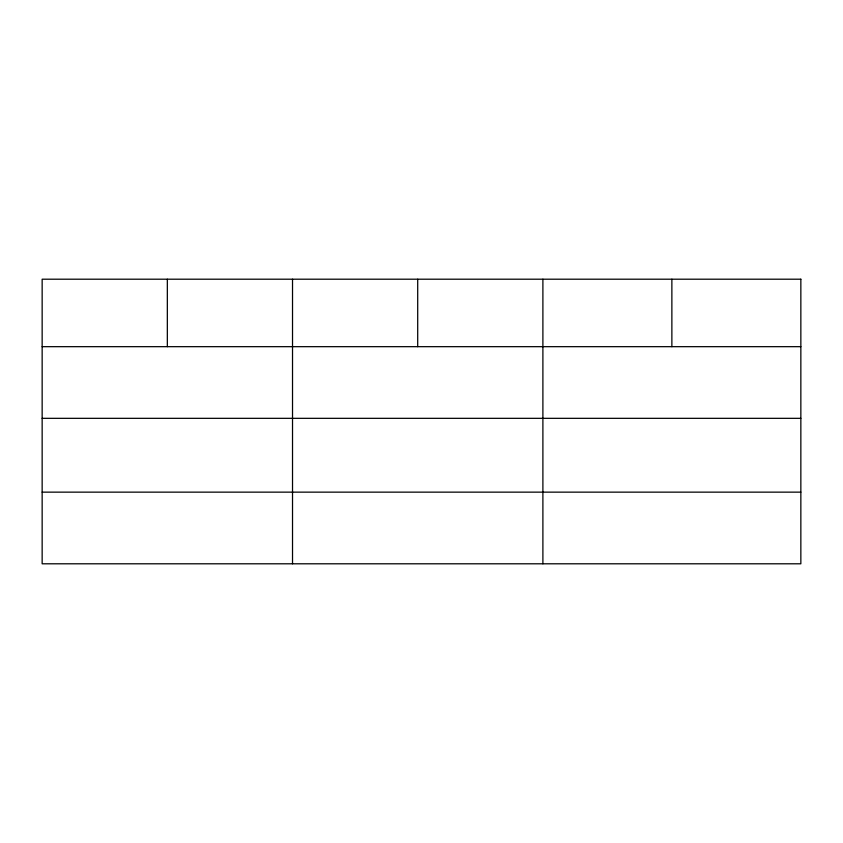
<?xml version="1.0" encoding="UTF-8"?>
<svg xmlns="http://www.w3.org/2000/svg" width="843" height="843" viewBox="0 0 843 843"><rect width="100%" height="100%" fill="white"/><g stroke="black" fill="none" stroke-linecap="round" stroke-linejoin="round"><path stroke-width="1.26" d="M42.15 346.673L800.85 346.673M42.15 418.328L800.85 418.328M42.15 492.143L800.85 492.143M671.871 279.202L671.871 346.673M542.892 279.202L542.892 563.798M417.706 279.202L417.706 346.673M292.521 279.202L292.521 563.798M167.335 279.202L167.335 346.673M800.85 279.202L42.15 279.202L42.15 563.798L800.85 563.798L800.85 279.202"/></g></svg>
